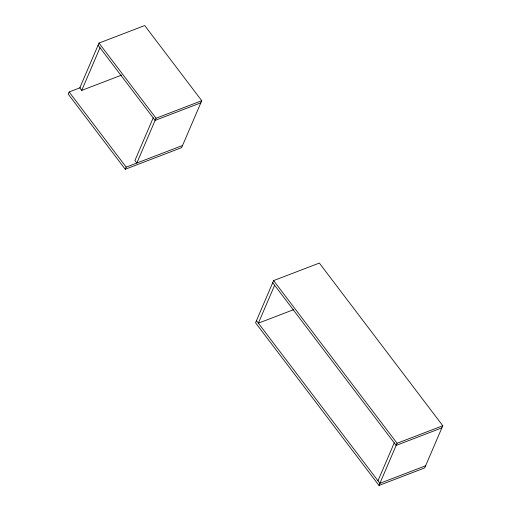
<?xml version="1.0" encoding="UTF-8"?>
<svg xmlns="http://www.w3.org/2000/svg" width="511" height="511" viewBox="0 0 511 511"><rect width="100%" height="100%" fill="white"/><g stroke="black" fill="none" stroke-linecap="round" stroke-linejoin="round"><path stroke-width="0.77" d="M80.259 87.7L69.132 91.967L68.219 94.101L125.259 169.262L181.635 147.634L201.749 100.712L144.702 25.55L98.993 43.084L79.799 87.873L81.715 90.402L121.522 75.13M81.715 90.402L99.996 47.74M125.259 169.262L126.172 167.129L182.548 145.501M153.204 117.856L134.923 160.511L136.839 163.035L156.034 118.245L201.749 100.712M273.621 280.603L255.545 322.786L378.996 485.45L424.705 467.916L442.782 425.733L319.337 263.069L273.621 280.603L397.073 443.267L378.996 485.45M274.624 285.259L258.374 323.176L293.761 309.602M377.993 480.794L394.243 442.877M200.829 102.845L155.12 120.379L98.08 45.217M397.073 443.267L442.782 425.733M441.868 427.867L396.159 445.4L272.708 282.736M425.618 465.783L379.909 483.317L256.458 320.653M98.993 43.084L156.034 118.245M69.132 91.967L126.172 167.129"/></g></svg>
